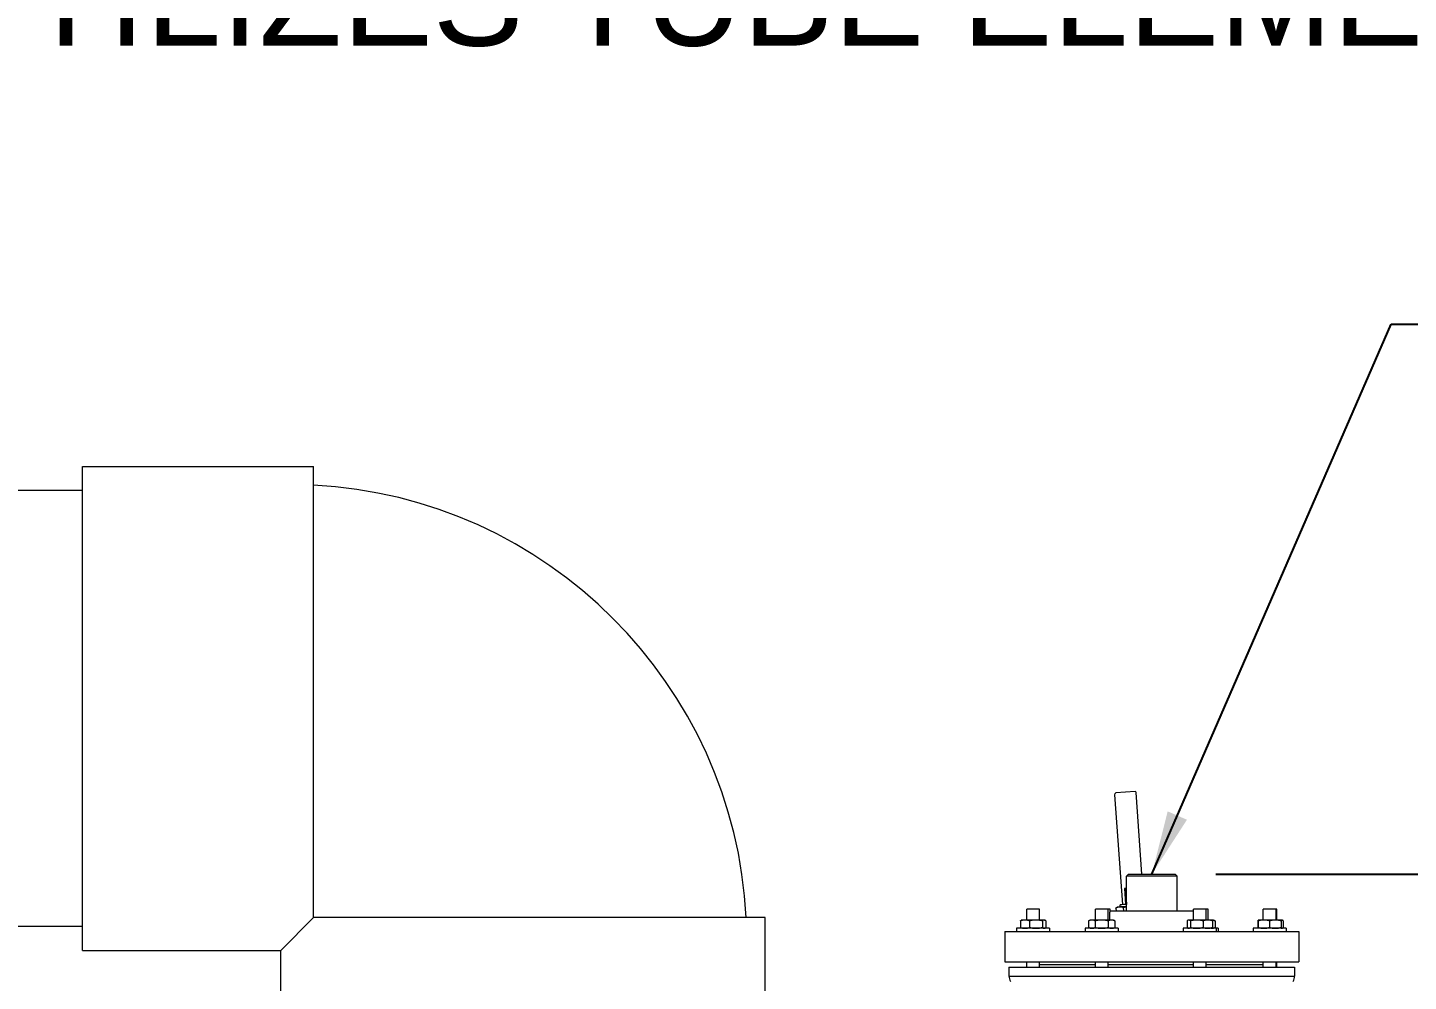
# Model space of a CAD drawing. Header units: inches. Extents: x 20 to 536, y 8 to 344.
# Drawn here: x 367.2 to 401.23, y 154.35 to 177.86 of the extents above; entities that cross this region are included whole.
import ezdxf

# ---------------------------------------------------------------- set-up
doc = ezdxf.new("R2010")
doc.units = ezdxf.units.IN
doc.header["$LTSCALE"] = 16
doc.header["$MEASUREMENT"] = 0
for name, color, linetype, lineweight in [('Dimension (ANSI)', 7, 'Continuous', 25), ('Symbol', 7, 'Continuous', 25), ('Symbol (ANSI)', 7, 'Continuous', 25), ('Visible (ANSI)', 7, 'Continuous', 50)]:
    doc.layers.add(name, color=color, linetype=linetype, lineweight=lineweight)
doc.styles.add('MEMCOR Medium', font='arial.ttf')
doc.styles.add('Standard D-E', font='arial.ttf')
doc.styles.add('Standard D-E NeptuneBenson', font='arial.ttf')
doc.dimstyles.new('Default (ANSI)', dxfattribs={"dimscale": 16, "dimtxt": 0.15, "dimasz": 0.098425, "dimexe": 0.125, "dimexo": 0.0625, "dimgap": 0.031496, "dimtad": 0, "dimtih": 1, "dimtoh": 1, "dimdec": 4, "dimrnd": 1e-08, "dimzin": 3, "dimdsep": 46, "dimlunit": 5, "dimtxsty": 'MEMCOR Medium', "dimcen": 0.09, "dimdle": 0.393701, "dimclrd": 256, "dimclre": 256, "dimclrt": 256, "dimadec": 0, "dimazin": 1, "dimtfac": 0.8, "dimtofl": 0, "dimtmove": 0, "dimatfit": 3, "dimfxl": 1, "dimfrac": 1, "dimtolj": 1, "dimtzin": 4, "dimlwd": -1, "dimlwe": -1, "dimarcsym": 0})
doc.dimstyles.new('in [mm] D-E NeptuneBenson$7', dxfattribs={"dimscale": 16, "dimtxt": 0.15, "dimasz": 0.098425, "dimexe": 0.125, "dimexo": 0.063, "dimgap": 0.031496, "dimtad": 0, "dimtih": 1, "dimtoh": 1, "dimdec": 4, "dimrnd": 1e-08, "dimzin": 3, "dimdsep": 46, "dimlunit": 5, "dimtxsty": 'Standard D-E', "dimcen": 0.09, "dimdle": 0.393701, "dimclrd": 256, "dimclre": 256, "dimclrt": 256, "dimadec": 1, "dimazin": 1, "dimtfac": 1, "dimtofl": 0, "dimtmove": 0, "dimatfit": 3, "dimfxl": 1, "dimfrac": 1, "dimtolj": 1, "dimtzin": 4, "dimlwd": -1, "dimlwe": -1, "dimarcsym": 0})

# ---------------------------------------------------------------- blocks, each defined once
blk = doc.blocks.new('*D26')
at = {"layer": 'Defpoints', "color": 0, "transparency": 16777216}
for p in [(395.482, 156.991), (453.038, 156.991), (414.024, 61.248)]:
    blk.add_point(p, dxfattribs=at)
at = {"layer": 'Dimension (ANSI)', "transparency": 16777216}
for p, q in [((396.482, 156.991), (455.038, 156.991)), ((453.038, 155.416), (453.038, 137.754)), ((453.038, 62.823), (453.038, 121.283)), ((415.024, 61.248), (455.038, 61.248))]:
    blk.add_line(p, q, dxfattribs=at)
for points in [[(452.776, 155.416), (453.301, 155.416), (453.038, 156.991)], [(452.776, 62.823), (453.301, 62.823), (453.038, 61.248)]]:
    blk.add_solid(points, dxfattribs=at)
at = {"layer": 'Dimension (ANSI)', "transparency": 16777216, "char_height": 2.4, "attachment_point": 2, "style": 'MEMCOR Medium'}
for s, insert in [('\\A1; \\fArial|b0|i0;95{\\H0.8x;\\S3#4;} in', (453.038, 133.945)), ('\\A1;[2431.9 mm]{\\P\\fArial|b0|i0;SHIPPING\\P\\fArial|b0|i0;HEIGHT}', (453.038, 129.015))]:
    blk.add_mtext(s, dxfattribs=dict(at, insert=insert))

msp = doc.modelspace()

# ---------------------------------------------------------------- linework, layer by layer
at = {"layer": 'Visible (ANSI)', "linetype": 'Continuous', "lineweight": 18}
for p, q in [((368.55721, 155.10797), (368.55721, 167.04397)), ((368.55721, 167.04397), (374.25021, 167.04397)), ((374.25021, 155.91897), (374.25021, 167.04397)), ((368.55721, 166.45097), (349.09446, 166.45097)), ((394.19032, 156.23825), (393.99847, 158.94221)), ((393.99865, 158.94679), (394.0032, 158.97699)), ((394.49855, 159.02517), (394.02252, 158.99472)), ((394.66366, 156.99097), (394.52071, 159.00581)), ((394.33221, 156.99097), (394.28221, 156.94097)), ((395.53221, 156.94097), (394.28221, 156.94097)), ((394.28221, 156.07597), (394.28221, 156.94097)), ((394.33221, 156.99097), (395.48221, 156.99097)), ((395.48221, 156.99097), (395.53221, 156.94097)), ((395.53221, 156.07597), (395.53221, 156.94097)), ((394.25579, 156.63698), (394.23207, 156.63516)), ((394.23207, 156.63516), (394.2572, 156.24257)), ((394.28221, 156.63867), (394.25579, 156.63698)), ((394.25579, 156.63698), (394.28094, 156.24411)), ((394.13119, 156.18026), (394.12606, 156.23401)), ((373.43921, 155.10797), (374.25021, 155.91897)), ((385.37521, 155.91897), (374.25021, 155.91897)), ((385.37521, 150.22597), (385.37521, 155.91897)), ((391.70044, 155.85897), (391.68982, 155.85401)), ((391.78116, 155.85897), (391.70044, 155.85897)), ((392.05243, 155.85897), (391.78116, 155.85897)), ((392.13819, 156.13097), (391.82569, 156.13097)), ((391.82569, 155.85897), (391.82569, 156.13097)), ((392.25321, 155.85897), (392.05243, 155.85897)), ((392.13819, 155.85897), (392.13819, 156.13097)), ((392.26344, 155.85897), (392.25321, 155.85897)), ((392.26344, 155.85897), (392.27407, 155.85401)), ((393.39295, 155.85897), (393.35102, 155.83942)), ((393.42945, 155.85897), (393.39295, 155.85897)), ((393.67199, 155.85897), (393.42945, 155.85897)), ((393.8307, 156.13097), (393.5182, 156.13097)), ((393.5182, 155.85897), (393.5182, 156.13097)), ((393.917, 155.85897), (393.67199, 155.85897)), ((393.8307, 155.85897), (393.8307, 156.13097)), ((393.88157, 156.13097), (393.8307, 156.13097)), ((393.87596, 155.85897), (393.87596, 156.05097)), ((393.88157, 156.06676), (393.88157, 156.13097)), ((395.91346, 156.07597), (393.90096, 156.07597)), ((393.95595, 155.85897), (393.917, 155.85897)), ((393.95595, 155.85897), (393.99788, 155.83942)), ((394.02087, 156.15422), (394.02588, 156.07597)), ((394.05831, 156.17545), (394.03379, 156.16205)), ((394.20496, 156.1662), (394.21074, 156.07597)), ((395.80759, 155.85897), (395.79833, 155.85465)), ((395.81656, 155.85897), (395.80759, 155.85897)), ((396.01386, 155.85897), (395.81656, 155.85897)), ((396.24534, 156.13097), (395.93284, 156.13097)), ((395.93284, 155.85897), (395.93284, 156.13097)), ((396.2864, 155.85897), (396.01386, 155.85897)), ((396.24534, 155.85897), (396.24534, 156.13097)), ((396.29621, 156.13097), (396.24534, 156.13097)), ((396.37059, 155.85897), (396.2864, 155.85897)), ((396.29621, 155.85897), (396.29621, 156.13097)), ((396.37059, 155.85897), (396.37985, 155.85465)), ((396.38251, 155.85897), (396.37059, 155.85897)), ((396.42146, 155.85897), (396.38251, 155.85897)), ((396.42146, 155.85897), (396.4634, 155.83942)), ((397.5299, 155.85897), (397.52989, 155.85896)), ((397.66853, 155.85897), (397.5299, 155.85897)), ((397.96765, 156.13097), (397.65515, 156.13097)), ((397.65515, 155.85897), (397.65515, 156.13097)), ((397.95002, 155.85897), (397.66853, 155.85897)), ((398.09289, 155.85897), (397.95002, 155.85897)), ((397.96765, 155.85897), (397.96765, 156.13097)), ((397.98872, 156.13097), (397.96765, 156.13097)), ((397.98872, 155.85897), (397.98872, 156.13097)), ((398.0929, 155.85897), (398.09289, 155.85897)), ((398.0929, 155.85897), (398.09291, 155.85896)), ((398.10374, 155.85897), (398.0929, 155.85897)), ((398.11397, 155.85897), (398.10374, 155.85897)), ((398.11397, 155.85897), (398.1246, 155.85401)), ((368.55721, 155.70097), (349.09446, 155.70097)), ((391.28221, 155.57597), (398.53221, 155.57597)), ((391.28221, 155.57597), (391.28221, 154.82597)), ((392.38794, 155.65597), (391.57594, 155.65597)), ((391.57594, 155.65597), (391.57594, 155.57597)), ((391.66725, 155.83866), (391.66725, 155.67627)), ((391.70044, 155.65597), (391.68982, 155.66092)), ((391.89508, 155.83866), (391.89508, 155.67627)), ((392.20977, 155.83866), (392.20977, 155.67627)), ((392.26344, 155.65597), (392.27407, 155.66092)), ((392.29664, 155.83866), (392.29664, 155.67627)), ((392.38794, 155.65597), (392.38794, 155.57597)), ((394.08045, 155.65597), (393.26845, 155.65597)), ((393.26845, 155.65597), (393.26845, 155.57597)), ((393.34942, 155.83866), (393.34942, 155.67627)), ((393.39295, 155.65597), (393.35102, 155.67552)), ((393.50948, 155.83866), (393.50948, 155.67627)), ((393.83451, 155.83866), (393.83451, 155.67627)), ((393.95595, 155.65597), (393.99788, 155.67552)), ((393.99949, 155.83866), (393.99949, 155.67627)), ((394.08045, 155.65597), (394.08045, 155.57597)), ((396.49509, 155.65597), (395.68309, 155.65597)), ((395.68309, 155.65597), (395.68309, 155.57597)), ((395.77587, 155.83866), (395.77587, 155.67627)), ((395.80759, 155.65597), (395.79833, 155.66029)), ((395.85725, 155.83866), (395.85725, 155.67627)), ((396.17048, 155.83866), (396.17048, 155.67627)), ((396.37059, 155.65597), (396.37985, 155.66029)), ((396.40232, 155.83866), (396.40232, 155.67627)), ((396.42146, 155.65597), (396.4634, 155.67552)), ((396.465, 155.83866), (396.465, 155.67627)), ((396.49509, 155.65597), (396.49509, 155.57597)), ((396.54596, 155.65597), (396.49509, 155.65597)), ((396.54596, 155.65597), (396.54596, 155.57597)), ((398.2174, 155.65597), (397.4054, 155.65597)), ((397.4054, 155.65597), (397.4054, 155.57597)), ((397.51778, 155.83866), (397.51778, 155.67627)), ((397.52849, 155.83866), (397.52849, 155.67627)), ((397.5299, 155.65597), (397.52989, 155.65597)), ((397.80856, 155.83866), (397.80856, 155.67627)), ((398.09147, 155.83866), (398.09147, 155.67627)), ((398.0929, 155.65597), (398.09291, 155.65597)), ((398.09431, 155.83866), (398.09431, 155.67627)), ((398.11397, 155.65597), (398.1246, 155.66092)), ((398.14717, 155.83866), (398.14717, 155.67627)), ((398.2174, 155.65597), (398.2174, 155.57597)), ((398.53221, 155.57597), (398.53221, 154.82597)), ((368.55721, 155.10797), (373.43921, 155.10797)), ((373.43921, 150.22597), (373.43921, 155.10797)), ((391.28221, 154.82597), (398.53221, 154.82597)), ((391.82569, 154.70097), (391.82569, 154.82597)), ((392.13819, 154.70097), (392.13819, 154.82597)), ((393.5182, 154.70097), (393.5182, 154.82597)), ((393.8307, 154.70097), (393.8307, 154.82597)), ((395.93284, 154.70097), (395.93284, 154.82597)), ((396.24534, 154.70097), (396.24534, 154.82597)), ((397.65515, 154.70097), (397.65515, 154.82597)), ((397.96765, 154.70097), (397.96765, 154.82597)), ((397.98872, 154.70097), (397.98872, 154.82597)), ((391.38721, 154.70097), (398.42721, 154.70097)), ((391.38721, 154.70097), (391.38721, 154.47277)), ((392.13819, 154.76179), (393.5182, 154.76179)), ((393.8307, 154.76179), (395.93284, 154.76179)), ((396.24534, 154.76179), (397.65515, 154.76179)), ((398.42721, 154.70097), (398.42721, 154.47277)), ((391.38721, 154.47277), (398.42721, 154.47277))]:
    msp.add_line(p, q, dxfattribs=at)
for centre, radius, start, end in [((373.65721, 155.32597), 11.272, 3.015622, 86.984378), ((394.0193, 158.94368), 0.02088, 171.43591, 184.058368), ((394.02385, 158.97389), 0.02088, 93.65987, 171.43591), ((394.49988, 159.00433), 0.02088, 4.058368, 93.65987), ((393.90096, 156.05097), 0.025, 90, 180), ((395.91346, 156.05097), 0.025, 39.163035, 90), ((391.67572, 154.48797), 0.28891, 183.015326, 209.34172), ((398.1387, 154.48797), 0.28891, 330.65828, 356.984674)]:
    msp.add_arc(centre, radius, start, end, dxfattribs=at)
for centre, major_axis, start_param, end_param in [((394.54731, 156.20675), (0.489, 0.0313), 2.14372812, 2.669822), ((394.54385, 156.26075), (-0.4178, -0.02674), 5.38908261, 6.28320273), ((394.54731, 156.20675), (-0.489, -0.0313), 5.81141413, 6.28198985)]:
    msp.add_ellipse(centre, major_axis=major_axis, ratio=0.00055745, start_param=start_param, end_param=end_param, dxfattribs=at)
for points, weights in [([(391.78116, 155.85897), (391.7283, 155.85897), (391.66725, 155.83866)], [1, 1.0379548493, 1]), ([(391.66725, 155.83866), (391.67914, 155.84903), (391.68982, 155.85401)], [1, 1.01903065952, 1.01897727532]), ([(391.89508, 155.83866), (391.83403, 155.85897), (391.78116, 155.85897)], [1, 1.0379548493, 1]), ([(392.05243, 155.85897), (391.9794, 155.85897), (391.89508, 155.83866)], [1, 1.0379548493, 1]), ([(392.20977, 155.83866), (392.12545, 155.85897), (392.05243, 155.85897)], [1, 1.0379548493, 1]), ([(392.25321, 155.85897), (392.23305, 155.85897), (392.20977, 155.83866)], [1, 1.0379548493, 1]), ([(392.29664, 155.83866), (392.27336, 155.85897), (392.25321, 155.85897)], [1, 1.0379548493, 1]), ([(393.42945, 155.85897), (393.3923, 155.85897), (393.34942, 155.83866)], [1, 1.0379548493, 1]), ([(393.50948, 155.83866), (393.46659, 155.85897), (393.42945, 155.85897)], [1, 1.0379548493, 1]), ([(393.67199, 155.85897), (393.59657, 155.85897), (393.50948, 155.83866)], [1, 1.0379548493, 1]), ([(393.83451, 155.83866), (393.74742, 155.85897), (393.67199, 155.85897)], [1, 1.0379548493, 1]), ([(393.917, 155.85897), (393.87872, 155.85897), (393.83451, 155.83866)], [1, 1.0379548493, 1]), ([(393.99949, 155.83866), (393.95528, 155.85897), (393.917, 155.85897)], [1, 1.0379548493, 1]), ([(394.11172, 156.179), (394.06752, 156.17612), (394.02087, 156.15422)], [1, 1.0562990584, 1.07162109099]), ([(394.02087, 156.15422), (394.0274, 156.15856), (394.03379, 156.16205)], [1.07162109099, 1.06838794082, 1.06333022529]), ([(394.20496, 156.1662), (394.15592, 156.18187), (394.11172, 156.179)], [1.07162109099, 1.0562990584, 1]), ([(394.28221, 156.18317), (394.24446, 156.17627), (394.20496, 156.1662)], [1.05264137071, 1.06545229951, 1.07162109099]), ([(395.81656, 155.85897), (395.79767, 155.85897), (395.77587, 155.83866)], [1, 1.0379548493, 1]), ([(395.85725, 155.83866), (395.83544, 155.85897), (395.81656, 155.85897)], [1, 1.0379548493, 1]), ([(396.01386, 155.85897), (395.94118, 155.85897), (395.85725, 155.83866)], [1, 1.0379548493, 1]), ([(396.17048, 155.83866), (396.08655, 155.85897), (396.01386, 155.85897)], [1, 1.0379548493, 1]), ([(396.2864, 155.85897), (396.2326, 155.85897), (396.17048, 155.83866)], [1, 1.0379548493, 1]), ([(396.40232, 155.83866), (396.3402, 155.85897), (396.2864, 155.85897)], [1, 1.0379548493, 1]), ([(396.38251, 155.85897), (396.37698, 155.85897), (396.37144, 155.85857)], [1, 1.00531032451, 1.00913469679]), ([(396.37985, 155.85465), (396.39046, 155.8497), (396.40232, 155.83866)], [1.01888705873, 1.02028697131, 1]), ([(396.465, 155.83866), (396.4208, 155.85897), (396.38251, 155.85897)], [1, 1.0379548493, 1]), ([(397.51778, 155.83866), (397.52348, 155.84364), (397.52886, 155.84734)], [1, 1.0090383393, 1.01377200719]), ([(397.52849, 155.83866), (397.52924, 155.85866), (397.52989, 155.85896)], [1, 1.03735902917, 1.00117293374]), ([(397.66853, 155.85897), (397.60354, 155.85897), (397.52849, 155.83866)], [1, 1.0379548493, 1]), ([(397.80856, 155.83866), (397.73352, 155.85897), (397.66853, 155.85897)], [1, 1.0379548493, 1]), ([(397.95002, 155.85897), (397.88437, 155.85897), (397.80856, 155.83866)], [1, 1.0379548493, 1]), ([(398.09147, 155.83866), (398.01567, 155.85897), (397.95002, 155.85897)], [1, 1.0379548493, 1]), ([(398.09289, 155.85897), (398.09223, 155.85897), (398.09147, 155.83866)], [1, 1.0379548493, 1]), ([(398.09431, 155.83866), (398.09355, 155.85897), (398.09289, 155.85897)], [1, 1.0379548493, 1]), ([(398.10374, 155.85897), (398.09851, 155.85897), (398.09323, 155.8577)], [1, 1.00957055719, 1.01431456038]), ([(398.14717, 155.83866), (398.12389, 155.85897), (398.10374, 155.85897)], [1, 1.0379548493, 1]), ([(391.66725, 155.67627), (391.7283, 155.65597), (391.78116, 155.65597)], [1, 1.0379548493, 1]), ([(391.68982, 155.66092), (391.67914, 155.6659), (391.66725, 155.67627)], [1.01897727532, 1.01903065952, 1]), ([(391.78116, 155.65597), (391.83403, 155.65597), (391.89508, 155.67627)], [1, 1.0379548493, 1]), ([(391.89508, 155.67627), (391.9794, 155.65597), (392.05243, 155.65597)], [1, 1.0379548493, 1]), ([(392.05243, 155.65597), (392.12545, 155.65597), (392.20977, 155.67627)], [1, 1.0379548493, 1]), ([(392.20977, 155.67627), (392.23305, 155.65597), (392.25321, 155.65597)], [1, 1.0379548493, 1]), ([(392.25321, 155.65597), (392.27336, 155.65597), (392.29664, 155.67627)], [1, 1.0379548493, 1]), ([(393.34942, 155.67627), (393.3923, 155.65597), (393.42945, 155.65597)], [1, 1.0379548493, 1]), ([(393.42945, 155.65597), (393.46659, 155.65597), (393.50948, 155.67627)], [1, 1.0379548493, 1]), ([(393.50948, 155.67627), (393.59657, 155.65597), (393.67199, 155.65597)], [1, 1.0379548493, 1]), ([(393.67199, 155.65597), (393.74742, 155.65597), (393.83451, 155.67627)], [1, 1.0379548493, 1]), ([(393.83451, 155.67627), (393.87872, 155.65597), (393.917, 155.65597)], [1, 1.0379548493, 1]), ([(393.917, 155.65597), (393.95528, 155.65597), (393.99949, 155.67627)], [1, 1.0379548493, 1]), ([(393.99788, 155.83942), (393.99868, 155.83904), (393.99949, 155.83866)], [1.00134783282, 1.00068632708, 1]), ([(393.99949, 155.67627), (393.99868, 155.67589), (393.99788, 155.67552)], [1, 1.00068632708, 1.00134783282]), ([(395.77587, 155.67627), (395.79767, 155.65597), (395.81656, 155.65597)], [1, 1.0379548493, 1]), ([(395.81656, 155.65597), (395.83544, 155.65597), (395.85725, 155.67627)], [1, 1.0379548493, 1]), ([(395.85725, 155.67627), (395.94118, 155.65597), (396.01386, 155.65597)], [1, 1.0379548493, 1]), ([(396.01386, 155.65597), (396.08655, 155.65597), (396.17048, 155.67627)], [1, 1.0379548493, 1]), ([(396.17048, 155.67627), (396.2326, 155.65597), (396.2864, 155.65597)], [1, 1.0379548493, 1]), ([(396.2864, 155.65597), (396.3402, 155.65597), (396.40232, 155.67627)], [1, 1.0379548493, 1]), ([(396.37144, 155.65636), (396.37698, 155.65597), (396.38251, 155.65597)], [1.00913469679, 1.00531032451, 1]), ([(396.40232, 155.67627), (396.39046, 155.66523), (396.37985, 155.66029)], [1, 1.02028697131, 1.01888705873]), ([(396.38251, 155.65597), (396.4208, 155.65597), (396.465, 155.67627)], [1, 1.0379548493, 1]), ([(396.4634, 155.83942), (396.4642, 155.83904), (396.465, 155.83866)], [1.00134783282, 1.00068632708, 1]), ([(396.465, 155.67627), (396.4642, 155.67589), (396.4634, 155.67552)], [1, 1.00068632708, 1.00134783282]), ([(397.52863, 155.84214), (397.52327, 155.84049), (397.51778, 155.83866)], [1.00602302446, 1.00329810217, 1]), ([(397.52886, 155.66759), (397.52348, 155.6713), (397.51778, 155.67627)], [1.01377200719, 1.0090383393, 1]), ([(397.51778, 155.67627), (397.52327, 155.67445), (397.52863, 155.6728)], [1, 1.00329810217, 1.00602302446]), ([(397.52989, 155.65597), (397.52924, 155.65628), (397.52849, 155.67627)], [1.00117293374, 1.03735902917, 1]), ([(397.52849, 155.67627), (397.60354, 155.65597), (397.66853, 155.65597)], [1, 1.0379548493, 1]), ([(397.66853, 155.65597), (397.73352, 155.65597), (397.80856, 155.67627)], [1, 1.0379548493, 1]), ([(397.80856, 155.67627), (397.88437, 155.65597), (397.95002, 155.65597)], [1, 1.0379548493, 1]), ([(397.95002, 155.65597), (398.01567, 155.65597), (398.09147, 155.67627)], [1, 1.0379548493, 1]), ([(398.09147, 155.67627), (398.09223, 155.65597), (398.09289, 155.65597)], [1, 1.0379548493, 1]), ([(398.09289, 155.65597), (398.09355, 155.65597), (398.09431, 155.67627)], [1, 1.0379548493, 1]), ([(398.09323, 155.65724), (398.09851, 155.65597), (398.10374, 155.65597)], [1.01431456038, 1.00957055719, 1]), ([(398.10374, 155.65597), (398.12389, 155.65597), (398.14717, 155.67627)], [1, 1.0379548493, 1])]:
    msp.add_rational_spline(points, weights, degree=2, dxfattribs=at)

# ---------------------------------------------------------------- texts
at = {"layer": 'Symbol', "insert": (316.92372, 279.33795), "char_height": 2.40000008, "width": 216.2072296, "attachment_point": 1, "line_spacing_factor": 1.754237, "style": 'Standard D-E NeptuneBenson'}
msp.add_mtext('\\pxsm1.88;\\fArial|b0|i0;{\\H2.6400;NOTES:\\P}\\fArial|b0|i0;{\\H2.6400;1.^I}\\fArial|b0|i0;{\\H2.6400;FILTER TANK IS TO BE CONSTRUCTED OF HIGH QUALITY A36 CARBON STEEL, UPPER HEAD THICKNESS = 1 1/2" \\P(38.1mm), LOWER HEAD THICKNESS = 5/16" (7.93mm) & SHELL THICKNESS = 1/4" (6.35mm).\\P}\\fArial|b0|i0;{\\H2.6400;2.^I}\\fArial|b0|i0;{\\H2.6400;INTERIOR OF TANK IS LINED WITH FLEXSOL 3000. EXTERIOR IS COATED WITH 5-8 MILS OF HIGH SOLIDS ENAMEL. \\PNO WELDING OR EXTREME HEAT IS TO BE APPLIED TO TANK AFTER LINING OR COATING PROCESS IS DONE.\\P}\\fArial|b0|i0;{\\H2.6400;3.^I}\\fArial|b0|i0;{\\H2.6400;ELECTRICAL REQUIREMENTS: 120VAC-10-60Hz, 15 AMP CIRCUIT PROTECTION.\\P}\\fArial|b0|i0;{\\H2.6400;4.^I}\\fArial|b0|i0;{\\H2.6400;LOCATE ALL ELECTRICAL ITEMS IN A NON-HAZARDOUS LOCATION.\\P}\\fArial|b0|i0;{\\H2.6400;5.^I}\\fArial|b0|i0;{\\H2.6400;ELECTRICAL CONNECTIONS ARE THE RESPONSIBILITY OF THE CUSTOMER.\\P}\\fArial|b0|i0;{\\H2.6400;6.^I}\\fArial|b0|i0;{\\H2.6400;MEDIA QUANTITIES ARE INDICATED FOR INFORMATIONAL PURPOSES ONLY.\\P}\\fArial|b0|i0;{\\H2.6400;7.^I}\\fArial|b0|i0;{\\H2.6400;ALL PNEUMATIC TUBING SUPPLIED BY POOL CONTRACTOR.\\P}\\fArial|b0|i0;{\\H2.6400;8.^I}\\fArial|b0|i0;{\\H2.6400;DRAIN VALVE MUST BE A BUTTERFLY VALVE AND INSTALLED DIRECTLY ON THE BOTTOM TANK HEAD.\\P}\\fArial|b0|i0;{\\H2.6400;9.^I}\\fArial|b0|i0;{\\H2.6400;DESIGN PRESSURE IS 50 PSI (344.73 kpa). HYDROSTATICALLY TESTED TO 75 PSI (517.11 kpa).\\P}\\fArial|b0|i0;{\\H2.6400;10.^I}\\fArial|b0|i0;{\\H2.4000;THIS PRECOAT FILTER UTILIZES TUBE ELEMENTS AND THE EFFECTIVE  FILTRATION  AREA REPRESENTS THE UNCOATED \\PAREA.}', dxfattribs=at)

# ---------------------------------------------------------------- dimensions: what is measured, and where the dimension line sits
at = {"layer": 'Dimension (ANSI)'}
dim = msp.add_linear_dim(base=(453.03806, 156.99097), p1=(414.02373, 61.24797), p2=(395.48221, 156.99097), angle=90, text=' \\fArial|b0|i0;<> in\\X[2431.9 mm]{\\P\\fArial|b0|i0;SHIPPING\\P\\fArial|b0|i0;HEIGHT}', dimstyle='Default (ANSI)', override={"dimgap": 0.031496, "dimdec": 4, "dimpost": '', "dimtol": 0, "dimlim": 0, "dimtp": 0, "dimtm": 0, "dimtdec": 2, "dimatfit": 1, "dimtvp": -0.375}, dxfattribs=at)
dim.commit()
dim.dimension.update_dxf_attribs({"geometry": '*D26', "text_midpoint": (453.03806, 129.51869), "dimtype": 160})

# ---------------------------------------------------------------- leaders
at = {"layer": 'Symbol (ANSI)', "annotation_type": 0, "has_hookline": 1, "hookline_direction": 0, "text_width": 28.42183}
msp.add_leader([(394.90721, 156.99097), (400.80941, 170.54697), (402.38422, 170.54697)], dimstyle='in [mm] D-E NeptuneBenson$7', override={"dimtad": 0}, dxfattribs=at)

doc.saveas('drawing.dxf')
